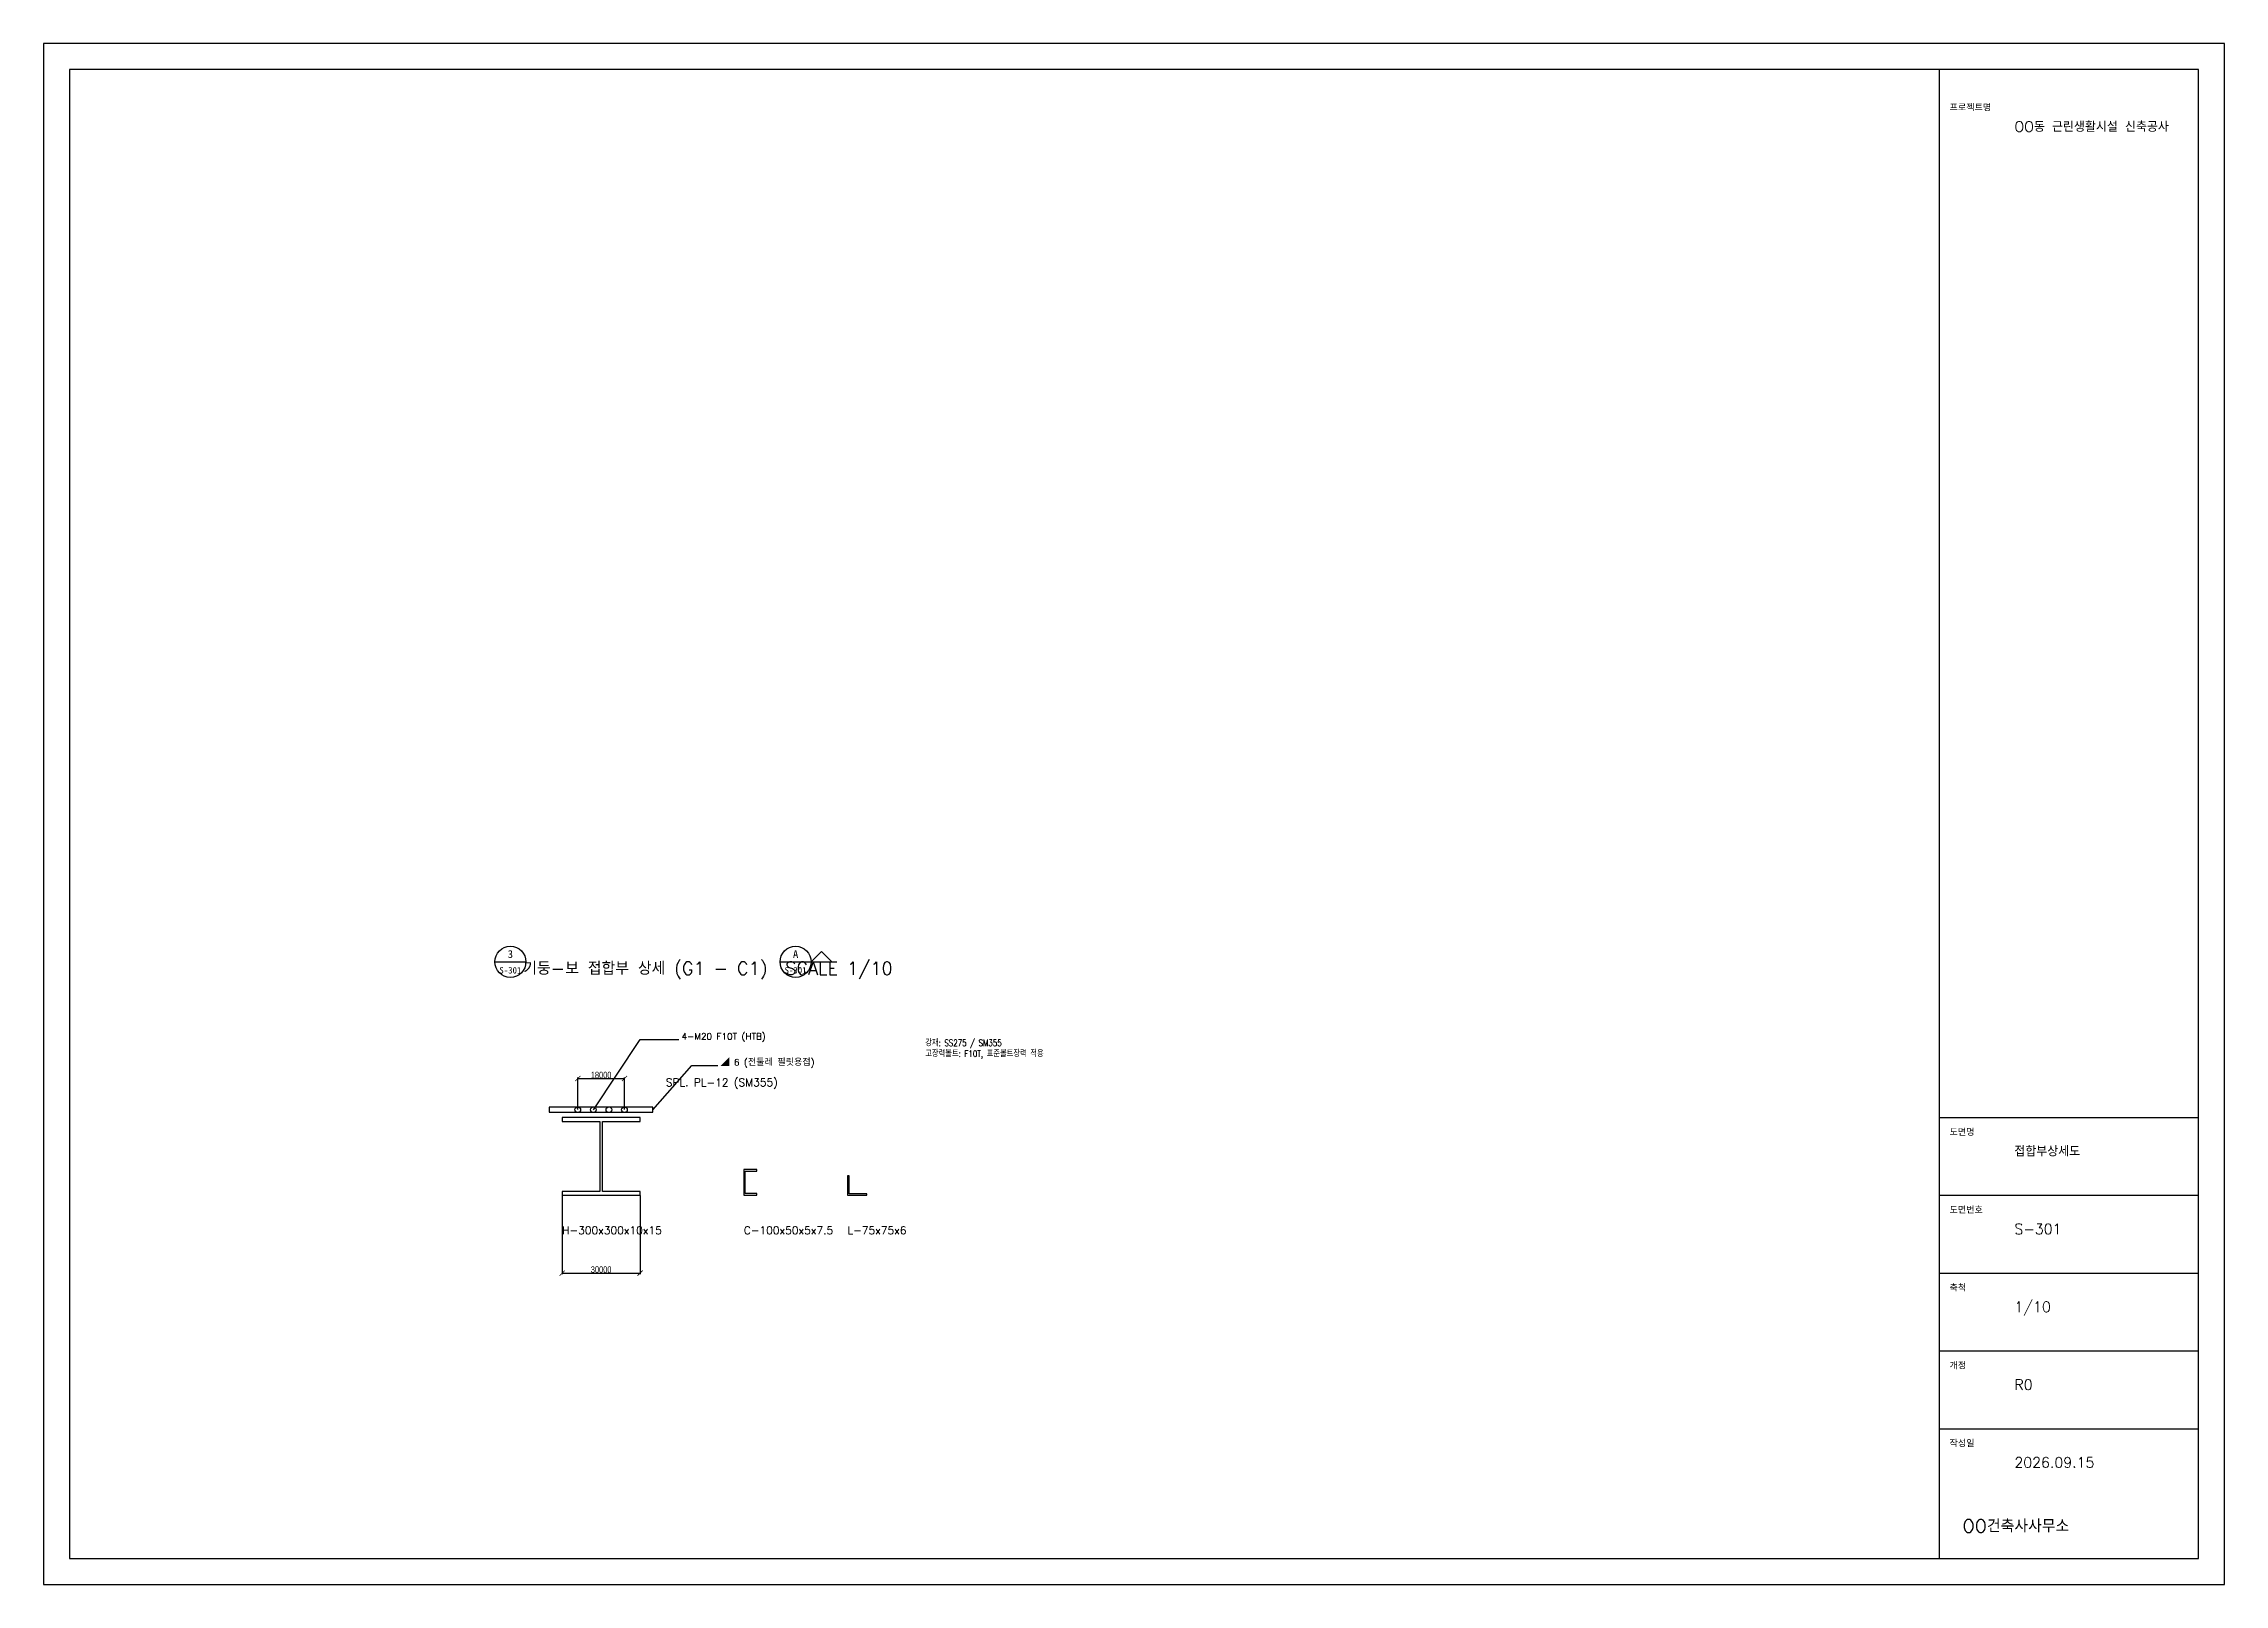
# Model space of a CAD drawing. Header units: millimetres. Extents: x -2000 to 6410, y -1500 to 4440.
import ezdxf
from ezdxf.enums import TextEntityAlignment as Align

# ---------------------------------------------------------------- set-up
doc = ezdxf.new("R2010")
doc.units = ezdxf.units.MM
for name, color, linetype in [('A-ANNO-SYMB', 7, 'Continuous'), ('S-ANNO', 7, 'Continuous'), ('S-BOLT', 7, 'Continuous'), ('S-DIMS', 7, 'Continuous'), ('S-PLATE', 7, 'Continuous'), ('S-STEEL', 7, 'Continuous'), ('S-WELD', 7, 'Continuous'), ('도곽', 7, 'Continuous')]:
    doc.layers.add(name, color=color, linetype=linetype)
doc.styles.add('KOR', font='romans.shx', dxfattribs={"width": 0.8, "bigfont": 'whgtxt.shx'})
doc.styles.add('OpenSansCondensed-Light', font='OpenSansCondensed-Light.ttf')
doc.dimstyles.new('EZDXF', dxfattribs={"dimtxt": 0.25, "dimasz": 0.175, "dimexe": 0.375, "dimexo": 0.125, "dimgap": 0.1, "dimtad": 1, "dimlfac": 100, "dimzin": 12, "dimdsep": 46, "dimtxsty": 'OpenSansCondensed-Light', "dimblk": 'ARCHTICK', "dimcen": 2.5, "dimazin": 3, "dimtfac": 0.5, "dimtmove": 2, "dimatfit": 3})

# ---------------------------------------------------------------- blocks, each defined once
blk = doc.blocks.new('_ARCHTICK')
at = {"color": 0, "linetype": 'BYBLOCK', "const_width": 0.15}
blk.add_lwpolyline([(-0.5, -0.5), (0.5, 0.5)], dxfattribs=at)
blk = doc.blocks.new('DETAIL_MARK')
blk.add_line((-6, 0), (6, 0))
blk.add_circle((0, 0), 6)
blk = doc.blocks.new('SEC_MARK')
blk.add_line((-6, 0), (6, 0))
blk.add_lwpolyline([(6, 0), (14, 0), (10, 4)], close=True)
blk.add_circle((0, 0), 6)
blk = doc.blocks.new('TITLE_A1')
for p, q in [((731, 180), (831, 180)), ((731, 150), (831, 150)), ((731, 120), (831, 120)), ((731, 90), (831, 90)), ((731, 60), (831, 60))]:
    blk.add_line(p, q)
for points in [[(0, 0), (841, 0), (841, 594), (0, 594)], [(10, 10), (831, 10), (831, 584), (10, 584)], [(731, 10), (831, 10), (831, 584), (731, 584)]]:
    blk.add_lwpolyline(points, close=True)
at = {"style": 'KOR'}
for s, height, p in [('프로젝트명', 2.5, (735, 568)), ('도면명', 2.5, (735, 173)), ('도면번호', 2.5, (735, 143)), ('축척', 2.5, (735, 113)), ('개정', 2.5, (735, 83)), ('작성일', 2.5, (735, 53)), ('OO건축사사무소', 5, (740, 20))]:
    blk.add_text(s, height=height, dxfattribs=at).set_placement(p)
for tag, p in [('프로젝트명', (760, 560)), ('도면명', (760, 165)), ('도면번호', (760, 135)), ('축척', (760, 105)), ('개정', (760, 75)), ('작성일', (760, 45))]:
    blk.add_attdef(tag, p, '', height=4, dxfattribs=at)

msp = doc.modelspace()

# ---------------------------------------------------------------- linework, layer by layer
at = {"layer": 'S-BOLT'}
for centre in [(60, 330), (120, 330), (180, 330), (240, 330)]:
    msp.add_circle(centre, 11, dxfattribs=at)
at = {"layer": 'S-PLATE'}
msp.add_lwpolyline([(-50, 320), (350, 320), (350, 340), (-50, 340)], close=True, dxfattribs=at)
at = {"layer": 'S-STEEL'}
for points in [[(0, 0), (300, 0), (300, 15), (155, 15), (155, 285), (300, 285), (300, 300), (0, 300), (0, 285), (145, 285), (145, 15), (0, 15)], [(700, 0), (750, 0), (750, 7.5), (705, 7.5), (705, 92.5), (750, 92.5), (750, 100), (700, 100)], [(1100, 0), (1175, 0), (1175, 6), (1106, 6), (1106, 75), (1100, 75)]]:
    msp.add_lwpolyline(points, close=True, dxfattribs=at)

# ---------------------------------------------------------------- block references
at = {"layer": 'A-ANNO-SYMB'}
ref = msp.add_blockref('DETAIL_MARK', (-200, 900), dxfattribs=dict(at, xscale=10, yscale=10))
ref.add_attrib('상세번호', '3', dxfattribs={"layer": '0', "height": 30}).set_placement((-200, 915), align=Align.CENTER)
ref.add_attrib('도면번호', 'S-301', dxfattribs={"layer": '0', "height": 25}).set_placement((-200, 855), align=Align.CENTER)
ref = msp.add_blockref('SEC_MARK', (900, 900), dxfattribs=dict(at, xscale=10, yscale=10))
ref.add_attrib('SEC_NO', 'A', dxfattribs={"layer": '0', "height": 30}).set_placement((900, 915), align=Align.CENTER)
ref.add_attrib('SHEET_NO', 'S-301', dxfattribs={"layer": '0', "height": 25}).set_placement((900, 855), align=Align.CENTER)
at = {"layer": '도곽', "xscale": 10, "yscale": 10}
msp.add_blockref('TITLE_A1', (-2000, -1500), dxfattribs=at).add_auto_attribs({'프로젝트명': 'OO동 근린생활시설 신축공사', '도면명': '접합부상세도', '도면번호': 'S-301', '축척': '1/10', '개정': 'R0', '작성일': '2026.09.15'})

# ---------------------------------------------------------------- texts
at = {"layer": 'S-ANNO', "style": 'KOR'}
for s, height, p in [('기둥-보 접합부 상세 (G1 - C1)  SCALE 1/10', 50, (-150, 850)), ('4-M20 F10T (HTB)', 25, (460, 600)), ('SPL. PL-12 (SM355)', 30, (400, 420)), ('H-300x300x10x15', 30, (0, -150)), ('C-100x50x5x7.5', 30, (700, -150)), ('L-75x75x6', 30, (1100, -150))]:
    msp.add_text(s, height=height, dxfattribs=at).set_placement(p)
at = {"layer": 'S-ANNO', "insert": (1400, 600), "char_height": 25, "width": 800, "attachment_point": 1, "style": 'KOR'}
msp.add_mtext('강재: SS275 / SM355\\P고장력볼트: F10T, 표준볼트장력 적용', dxfattribs=at)
at = {"layer": 'S-WELD', "style": 'KOR'}
msp.add_text('◢ 6 (전둘레 필릿용접)', height=25, dxfattribs=at).set_placement((610, 500))

# ---------------------------------------------------------------- dimensions: what is measured, and where the dimension line sits
at = {"layer": 'S-DIMS'}
for base, p1, p2 in [((60, 450), (60, 330), (240, 330)), ((0, -300), (0, 0), (300, 0))]:
    msp.add_linear_dim(base=base, p1=p1, p2=p2, dimstyle='EZDXF', override={"dimscale": 10, "dimtxt": 2.5, "dimasz": 2, "dimblk": 'ARCHTICK'}, dxfattribs=at).render()

# ---------------------------------------------------------------- leaders
at = {"layer": 'S-ANNO'}
msp.add_leader([(120, 330), (300, 600), (450, 600)], dimstyle='EZDXF', dxfattribs=at)
at = {"layer": 'S-WELD'}
msp.add_leader([(350, 330), (500, 500), (600, 500)], dimstyle='EZDXF', dxfattribs=at)

doc.saveas('drawing.dxf')
